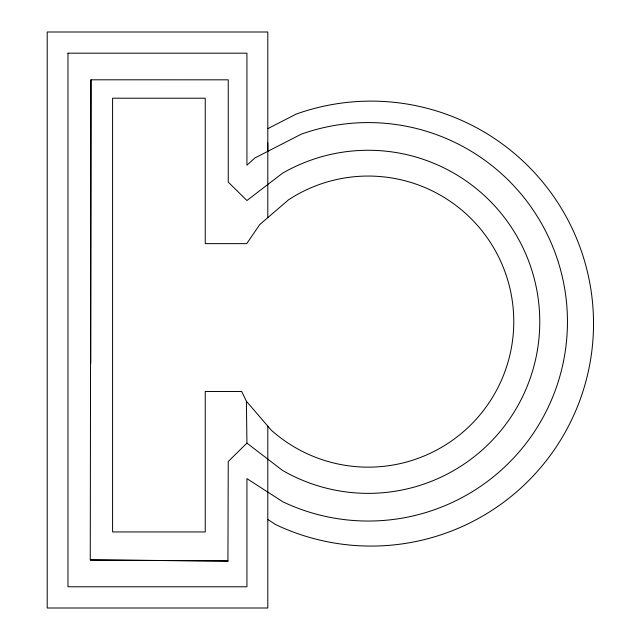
<?xml version="1.0" encoding="UTF-8"?>
<svg xmlns="http://www.w3.org/2000/svg" width="640" height="640" viewBox="0 0 640 640"><rect width="100%" height="100%" fill="white"/><g stroke="black" fill="none" stroke-linecap="round" stroke-linejoin="round"><path stroke-width="0.96" d="M90.76 363.368L90.952 79.8L228.248 79.824L228.248 182.104L246.928 200.52L282.448 173.256A171.544 171.544 0 0 1 539.768 321.816A171.544 171.544 0 0 1 282.448 470.376L246.928 443.12L246.408 401.256L241.704 391.48L205.248 391.48L205.248 531.944L112.592 531.944L112.592 98.208L205.248 98.208L205.248 243.64L246.72 243.64L259.752 224.552L288.568 199.784A145.552 145.552 0 0 1 482.632 231.632A145.552 145.552 0 0 1 467.824 427.736A145.552 145.552 0 0 1 271.168 430.072L246.408 401.256M267.8 142.92L267.8 217.632M90.264 559.976L227.936 561.016L90.264 559.976L90.952 79.808M227.928 561.112L228.248 461.504L246.928 443.112M267.8 128.656L296.192 114.088A222.48 222.48 0 0 1 593.256 334.616A222.48 222.48 0 0 1 275.832 524.672L267.8 519.488M267.8 151.336L267.8 32L47.208 32L47.208 608L267.8 608L267.8 426.144M67.968 53.184L67.968 586.776L246.928 586.776L246.928 478.616L282.96 501.872A199.224 199.224 0 0 0 567.208 331.68A199.224 199.224 0 0 0 301.192 134.2L254.92 157.944L246.928 165.184L246.928 53.184L67.968 53.184"/></g></svg>
